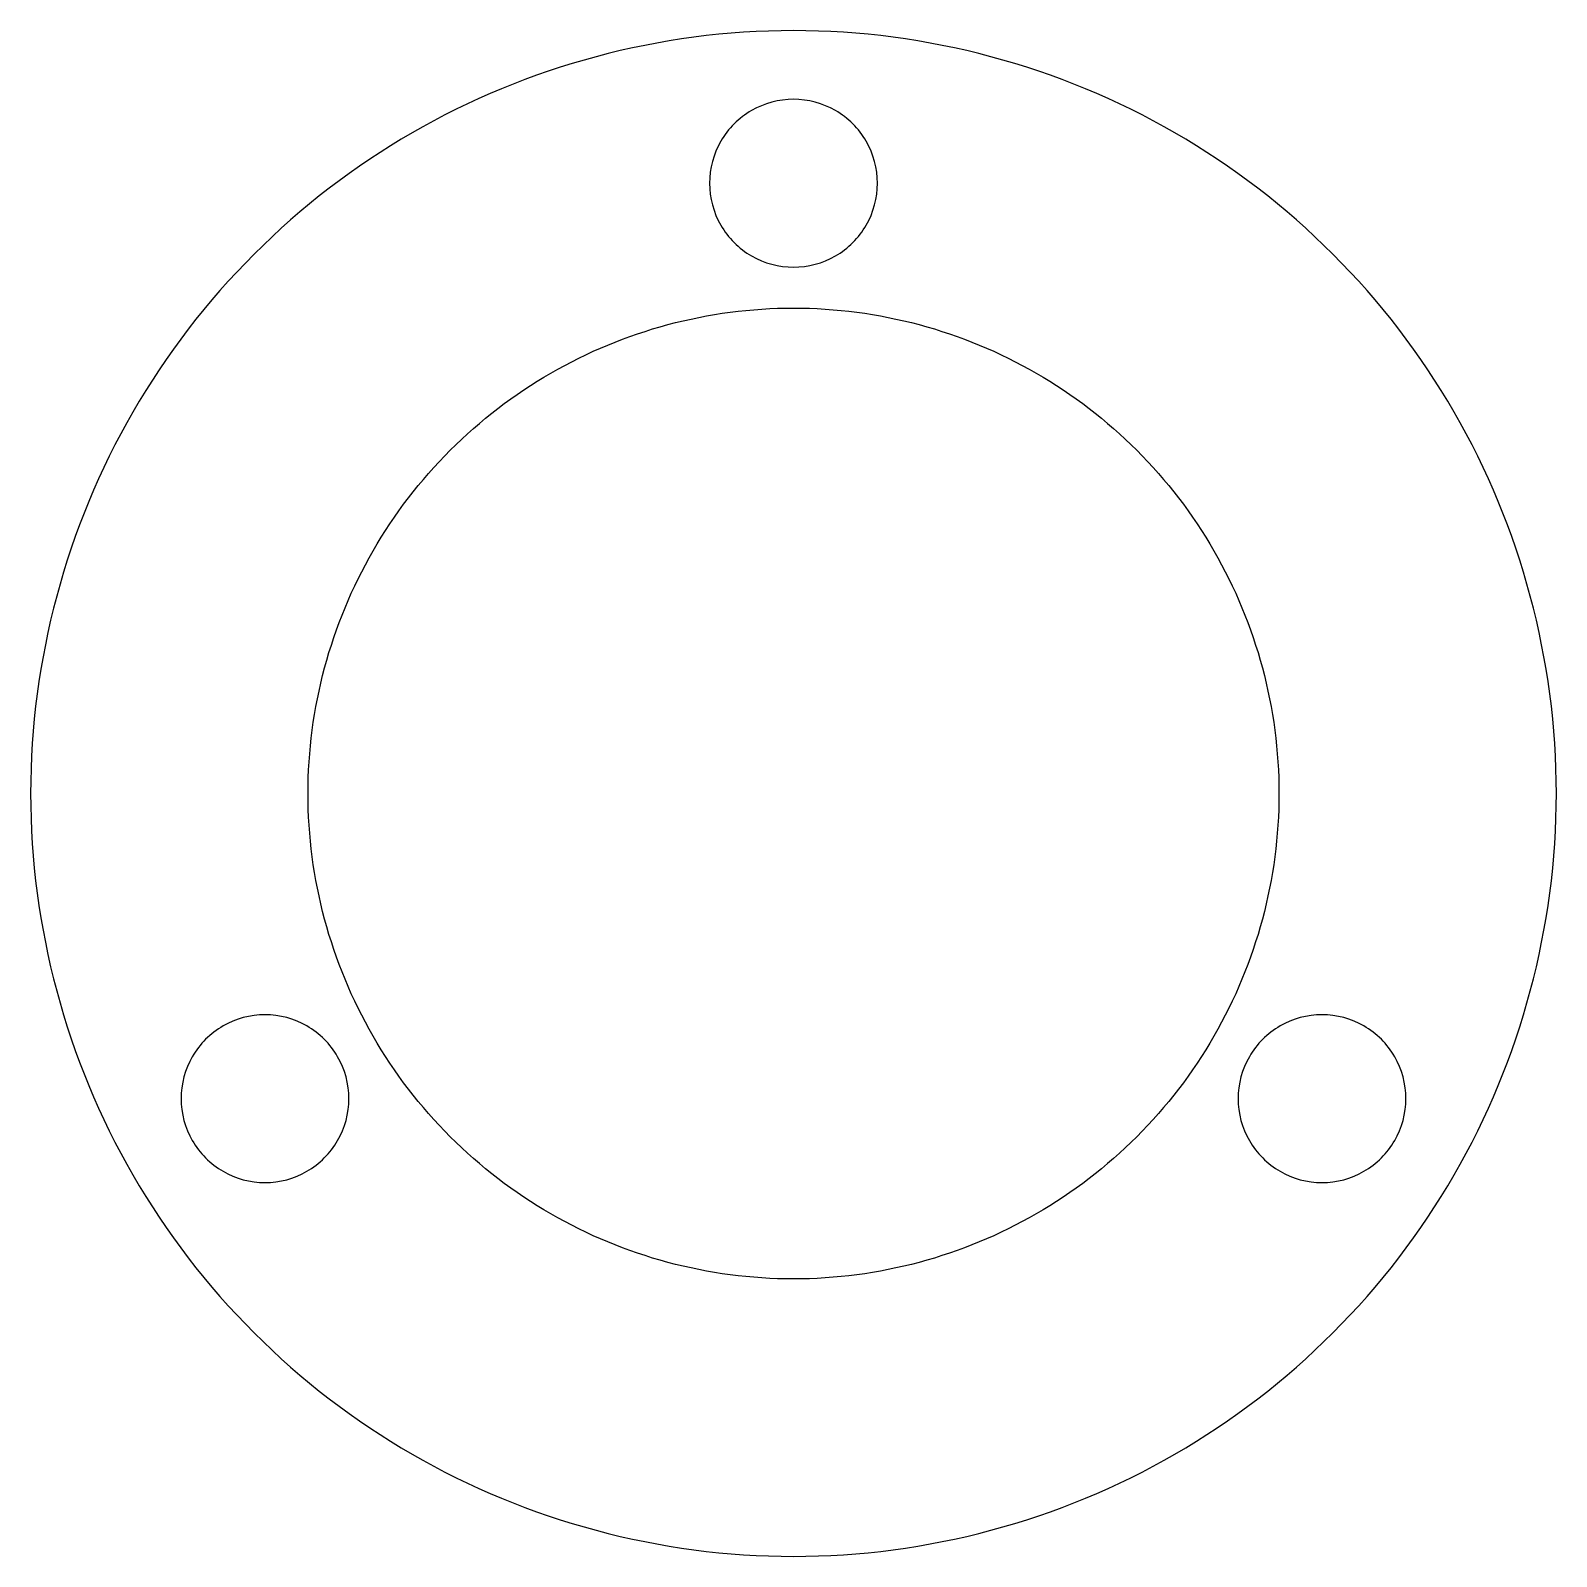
# Model space of a CAD drawing. Extents: x 572.5 to 627.5, y 422.5 to 477.5.
import ezdxf

# ---------------------------------------------------------------- set-up
doc = ezdxf.new("R2010")
doc.units = 0
doc.layers.get('0').update_dxf_attribs({"linetype": 'CONTINUOUS'})

msp = doc.modelspace()

# ---------------------------------------------------------------- linework, layer by layer
at = {"color": 0}
for points in [[(600, 477.5), (595.19923, 477.505245), (590.404966, 476.220626), (586.25, 473.815699)], [(613.75, 473.815699), (609.595034, 476.220626), (604.80077, 477.505245), (600, 477.5)], [(586.25, 473.815699), (582.089788, 471.419856), (578.580144, 467.910212), (576.184301, 463.75)], [(623.815699, 463.75), (621.419856, 467.910212), (617.910212, 471.419856), (613.75, 473.815699)], [(576.184301, 463.75), (573.779374, 459.595034), (572.494755, 454.80077), (572.5, 450)], [(627.5, 450), (627.505245, 454.80077), (626.220626, 459.595034), (623.815699, 463.75)], [(572.5, 450), (572.494755, 445.19923), (573.779374, 440.404966), (576.184301, 436.25)], [(623.815699, 436.25), (626.220626, 440.404966), (627.505245, 445.19923), (627.5, 450)], [(576.184301, 436.25), (578.580144, 432.089788), (582.089788, 428.580144), (586.25, 426.184301)], [(613.75, 426.184301), (617.910212, 428.580144), (621.419856, 432.089788), (623.815699, 436.25)], [(586.25, 426.184301), (590.404966, 423.779374), (595.19923, 422.494755), (600, 422.5)], [(600, 422.5), (604.80077, 422.494755), (609.595034, 423.779374), (613.75, 426.184301)]]:
    msp.add_open_spline(points, degree=3, dxfattribs=at)
at = {"color": 7}
for points in [[(600, 475.025), (599.471915, 475.025577), (598.944546, 474.884269), (598.4875, 474.619727)], [(601.5125, 474.619727), (601.055454, 474.884269), (600.528085, 475.025577), (600, 475.025)], [(598.4875, 474.619727), (598.029877, 474.356184), (597.643816, 473.970123), (597.380273, 473.5125)], [(602.619727, 473.5125), (602.356184, 473.970123), (601.970123, 474.356184), (601.5125, 474.619727)], [(597.380273, 473.5125), (597.115731, 473.055454), (596.974423, 472.528085), (596.975, 472)], [(603.025, 472), (603.025577, 472.528085), (602.884269, 473.055454), (602.619727, 473.5125)], [(596.975, 472), (596.974423, 471.471915), (597.115731, 470.944546), (597.380273, 470.4875)], [(602.619727, 470.4875), (602.884269, 470.944546), (603.025577, 471.471915), (603.025, 472)], [(597.380273, 470.4875), (597.643816, 470.029877), (598.029877, 469.643816), (598.4875, 469.380273)], [(601.5125, 469.380273), (601.970123, 469.643816), (602.356184, 470.029877), (602.619727, 470.4875)], [(598.4875, 469.380273), (598.944546, 469.115731), (599.471915, 468.974423), (600, 468.975)], [(600, 468.975), (600.528085, 468.974423), (601.055454, 469.115731), (601.5125, 469.380273)], [(591.250226, 465.155054), (593.894227, 466.685423), (596.945043, 467.502887), (600, 467.499549)], [(600, 467.499549), (603.054957, 467.502887), (606.105773, 466.685423), (608.749774, 465.155054)], [(584.844946, 458.749774), (586.369534, 461.397114), (588.602886, 463.630466), (591.250226, 465.155054)], [(608.749774, 465.155054), (611.397114, 463.630466), (613.630466, 461.397114), (615.155054, 458.749774)], [(582.500451, 450), (582.497113, 453.054957), (583.314577, 456.105773), (584.844946, 458.749774)], [(615.155054, 458.749774), (616.685423, 456.105773), (617.502887, 453.054957), (617.499549, 450)], [(584.844946, 441.250226), (583.314577, 443.894227), (582.497113, 446.945043), (582.500451, 450)], [(617.499549, 450), (617.502887, 446.945043), (616.685423, 443.894227), (615.155054, 441.250226)], [(580.947441, 442.025), (580.419356, 442.025577), (579.891987, 441.884269), (579.434941, 441.619727)], [(582.459941, 441.619727), (582.002895, 441.884269), (581.475526, 442.025577), (580.947441, 442.025)], [(619.052559, 442.025), (618.524474, 442.025577), (617.997105, 441.884269), (617.540059, 441.619727)], [(620.565059, 441.619727), (620.108013, 441.884269), (619.580644, 442.025577), (619.052559, 442.025)], [(579.434941, 441.619727), (578.977318, 441.356184), (578.591257, 440.970123), (578.327714, 440.5125)], [(583.567168, 440.5125), (583.303625, 440.970123), (582.917564, 441.356184), (582.459941, 441.619727)], [(591.250226, 434.844946), (588.602886, 436.369534), (586.369534, 438.602886), (584.844946, 441.250226)], [(615.155054, 441.250226), (613.630466, 438.602886), (611.397114, 436.369534), (608.749774, 434.844946)], [(617.540059, 441.619727), (617.082436, 441.356184), (616.696375, 440.970123), (616.432832, 440.5125)], [(621.672286, 440.5125), (621.408743, 440.970123), (621.022682, 441.356184), (620.565059, 441.619727)], [(578.327714, 440.5125), (578.063172, 440.055454), (577.921864, 439.528085), (577.922441, 439)], [(583.972441, 439), (583.973018, 439.528085), (583.83171, 440.055454), (583.567168, 440.5125)], [(616.432832, 440.5125), (616.16829, 440.055454), (616.026982, 439.528085), (616.027559, 439)], [(622.077559, 439), (622.078136, 439.528085), (621.936828, 440.055454), (621.672286, 440.5125)], [(577.922441, 439), (577.921864, 438.471915), (578.063172, 437.944546), (578.327714, 437.4875)], [(583.567168, 437.4875), (583.83171, 437.944546), (583.973018, 438.471915), (583.972441, 439)], [(616.027559, 439), (616.026982, 438.471915), (616.16829, 437.944546), (616.432832, 437.4875)], [(621.672286, 437.4875), (621.936828, 437.944546), (622.078136, 438.471915), (622.077559, 439)], [(578.327714, 437.4875), (578.591257, 437.029877), (578.977318, 436.643816), (579.434941, 436.380273)], [(582.459941, 436.380273), (582.917564, 436.643816), (583.303625, 437.029877), (583.567168, 437.4875)], [(616.432832, 437.4875), (616.696375, 437.029877), (617.082436, 436.643816), (617.540059, 436.380273)], [(620.565059, 436.380273), (621.022682, 436.643816), (621.408743, 437.029877), (621.672286, 437.4875)], [(579.434941, 436.380273), (579.891987, 436.115731), (580.419356, 435.974423), (580.947441, 435.975)], [(580.947441, 435.975), (581.475526, 435.974423), (582.002895, 436.115731), (582.459941, 436.380273)], [(617.540059, 436.380273), (617.997105, 436.115731), (618.524474, 435.974423), (619.052559, 435.975)], [(619.052559, 435.975), (619.580644, 435.974423), (620.108013, 436.115731), (620.565059, 436.380273)], [(600, 432.500451), (596.945043, 432.497113), (593.894227, 433.314577), (591.250226, 434.844946)], [(608.749774, 434.844946), (606.105773, 433.314577), (603.054957, 432.497113), (600, 432.500451)]]:
    msp.add_open_spline(points, degree=3, dxfattribs=at)

doc.saveas('drawing.dxf')
